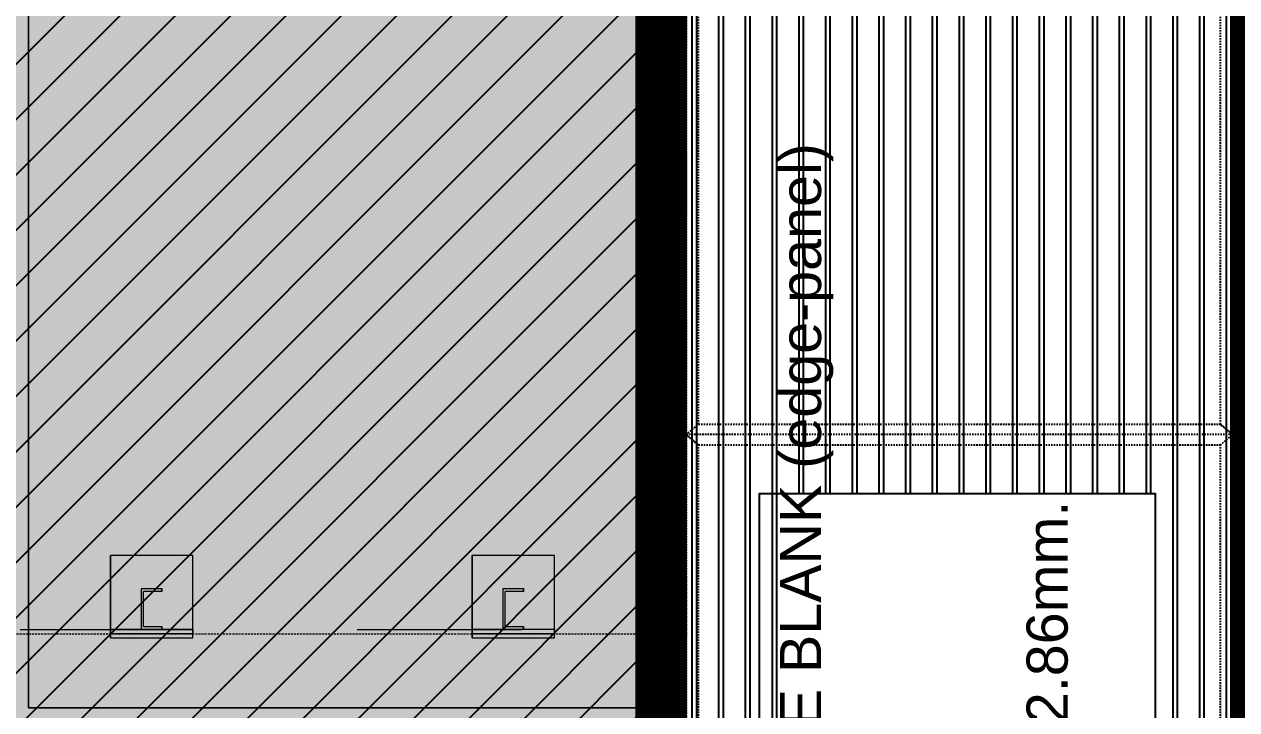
# Model space of a CAD drawing. Header units: millimetres. Extents: x 652937 to 1670132, y 1473552 to 2851037.
# Drawn here: x 835224 to 838174, y 1523605 to 1525273 of the extents above; entities that cross this region are included whole.
import ezdxf
from ezdxf.xclip import XClip

# ---------------------------------------------------------------- set-up
doc = ezdxf.new("R2010")
doc.units = ezdxf.units.MM
doc.header["$XCLIPFRAME"] = 0
for name, pattern in [('HIDDEN', [0.375, 0.25, -0.125]), ('TA_HL_001.00000', [6.5, 3.55, -2.95]), ('XKITLINE00', [0]), ('XKITLINE02', [4, 2, -2])]:
    doc.linetypes.add(name, pattern=pattern)
doc.layers.add('000 - 0_HIDE_OBJ_FRAMING_DEF_SUB', color=1, linetype='Continuous', plot=False)
doc.layers.add('000 - ESTIMATE_ASPG_WIPEOUT_', color=250, linetype='Continuous', plot=False)
for name, color, linetype in [('000 - CONCRETE_COL_WIPEOUT_', 250, 'Continuous'), ('000 - CONCRETE_WALL_MAIN_COLOR_2', 1, 'Continuous'), ('000 - H A T C H', 9, 'Continuous'), ('010 - ASPG_EXTR_MAIN_COLOR_2', 2, 'Continuous'), ('010 - ASPG_EXTR_WIPEOUT_', 250, 'Continuous'), ('010 - ASPG_FRAMING_MAIN_COLOR_1', 3, 'Continuous'), ('010 - ASPG_FRAMING_SUB_COLOR_2', 1, 'Continuous'), ('010 - ASPG_FRAMING_SUB_COLOR_3', 251, 'Continuous')]:
    doc.layers.add(name, color=color, linetype=linetype)
for name, color, linetype, true_color, plot in [('000 - ESTIMATE_ASPG_MAIN_COLOR_6', 6, 'Continuous', 0xff00ff, False), ('000 - ESTIMATE_ASPG_TEXT_COLOR_1', 1, 'Continuous', 0xff0000, False), ('000_AREA_ASPG_AREA_HATCH_', 7, 'Continuous', 0xff8700, False), ('000_AREA_ASPG_AREA_MAIN_COLOR_1', 7, 'Continuous', 0xff8700, False)]:
    doc.layers.add(name, color=color, linetype=linetype, true_color=true_color, plot=plot)
for name, color, linetype, lineweight in [('A-230-M_FLOOR', 2, 'Continuous', 25), ('Bolt', 7, 'Continuous', 0), ('Part', 2, 'Continuous', 0), ('S-GRID', 1, 'Continuous', 9), ('Vertical Circulation', 7, 'Continuous', 9)]:
    doc.layers.add(name, color=color, linetype=linetype, lineweight=lineweight)
doc.styles.add('_Arial', font='arial.ttf')

# ---------------------------------------------------------------- blocks, each defined once
blk = doc.blocks.new('GM_Louver Grill Vertical Z1 - Z Profile-20321545-ENT 3 ELE-4 Sheet')
at = {"layer": '000 - 0_HIDE_OBJ_FRAMING_DEF_SUB'}
blk.add_line((197327.3, 105550), (197327.3, 114870), dxfattribs=at)
blk = doc.blocks.new('E4')
at = {"layer": '000 - 0_HIDE_OBJ_FRAMING_DEF_SUB'}
for p, q in [((-1549352.3, 105550), (-1549352.3, 114870)), ((-1547952.3, 114870), (-1547952.3, 105550))]:
    blk.add_line(p, q, dxfattribs=at)
blk.add_lwpolyline([(-1549402.3, 114870), (-1547902.3, 114870), (-1547902.3, 105550), (-1549402.3, 105550)], close=True, dxfattribs=at)
at = {"layer": '000 - 0_HIDE_OBJ_FRAMING_DEF_SUB', "color": 8}
for p in [(-1746604.7, 0), (-1746529.7, 0), (-1746454.7, 0), (-1746379.7, 0), (-1746304.7, 0), (-1746229.7, 0), (-1746154.7, 0), (-1746079.7, 0), (-1746004.7, 0), (-1745929.7, 0), (-1745854.7, 0), (-1745779.7, 0), (-1745704.7, 0), (-1745629.7, 0), (-1745554.7, 0), (-1745479.7, 0), (-1745404.7, 0), (-1745329.7, 0)]:
    blk.add_blockref('GM_Louver Grill Vertical Z1 - Z Profile-20321545-ENT 3 ELE-4 Sheet', p, dxfattribs=at)
blk = doc.blocks.new('*A3459102')
at = {"layer": 'Part', "linetype": 'XKITLINE00', "lineweight": 0}
for p, q in [((616.947211, 135.830227), (616.947209, 135.830227)), ((616.947209, 135.830227), (619.147209, 135.830227)), ((616.947209, 135.730227), (616.947209, 135.830227)), ((616.947211, 135.730227), (616.947209, 135.730227)), ((616.947209, 135.730227), (619.147209, 135.730227)), ((619.147211, 135.830227), (619.147209, 135.830227)), ((619.147209, 135.730227), (619.147209, 135.830227)), ((619.147211, 135.730227), (619.147209, 135.730227))]:
    blk.add_line(p, q, dxfattribs=at)
at = {"layer": 'Part', "linetype": 'XKITLINE02', "lineweight": 0}
for p, q in [((616.947211, 135.830227), (616.947211, 135.730227)), ((619.147209, 135.830227), (619.147211, 135.830227)), ((619.147209, 135.730227), (619.147211, 135.730227)), ((619.147211, 135.830227), (619.147211, 135.730227))]:
    blk.add_line(p, q, dxfattribs=at)
blk = doc.blocks.new('*A3460103')
at = {"layer": 'Part', "linetype": 'XKITLINE02', "lineweight": 0}
for p, q in [((618.12721, 136.430227), (618.077209, 136.430227)), ((618.077209, 136.430227), (618.077209, 135.930227)), ((618.127209, 135.930227), (618.127209, 136.430227)), ((618.077209, 135.830227), (618.67721, 135.830227)), ((618.67721, 135.830227), (618.67721, 135.880227))]:
    blk.add_line(p, q, dxfattribs=at)
at = {"layer": 'Part', "linetype": 'XKITLINE00', "lineweight": 0}
for p, q in [((618.077209, 135.930227), (618.077209, 135.830227)), ((618.127209, 135.930227), (618.127209, 135.880227)), ((618.677209, 135.880227), (618.127209, 135.880227)), ((618.677209, 135.830227), (618.677209, 135.880227))]:
    blk.add_line(p, q, dxfattribs=at)
blk = doc.blocks.new('*A3461104')
at = {"layer": 'Part', "linetype": 'XKITLINE00', "lineweight": 0}
for p, q in [((616.747209, 135.530227), (616.947209, 135.730227)), ((616.947209, 135.730227), (616.947211, 135.730227)), ((619.177211, 135.730227), (616.947209, 135.730227)), ((619.347209, 135.530227), (619.177209, 135.730227))]:
    blk.add_line(p, q, dxfattribs=at)
at = {"layer": 'Part', "linetype": 'XKITLINE02', "lineweight": 0}
for p, q in [((616.747211, 135.530227), (616.947211, 135.730227)), ((619.347211, 135.530227), (619.177211, 135.730227)), ((616.747209, 135.530227), (619.347211, 135.530227))]:
    blk.add_line(p, q, dxfattribs=at)
blk = doc.blocks.new('*A3462105')
at = {"layer": 'Bolt', "linetype": 'XKITLINE02', "lineweight": 0}
for p, q in [((618.20641, 136.130227), (617.77721, 136.130227)), ((618.07721, 136.200227), (618.01721, 136.200227)), ((618.07721, 136.060227), (618.01721, 136.060227)), ((618.12721, 136.300227), (618.07721, 136.300227)), ((618.12721, 135.960227), (618.07721, 135.960227))]:
    blk.add_line(p, q, dxfattribs=at)
blk = doc.blocks.new('*A3463106')
at = {"layer": 'Bolt'}
for points in [[(617.217, 135.83), (617.217, 135.73), (617.077, 135.73), (617.077, 135.83)], [(619.017, 135.83), (619.017, 135.73), (618.877, 135.73), (618.877, 135.83)]]:
    blk.add_hatch(color=256, dxfattribs=at).paths.add_polyline_path(points, flags=17)
at = {"layer": 'Bolt', "linetype": 'XKITLINE00', "lineweight": 0}
for p, q in [((617.077, 135.83), (617.077, 135.73)), ((617.147, 135.83), (617.147, 135.73)), ((617.217, 135.83), (617.217, 135.73)), ((618.877, 135.83), (618.877, 135.73)), ((618.947, 135.83), (618.947, 135.73)), ((619.017, 135.83), (619.017, 135.73))]:
    blk.add_line(p, q, dxfattribs=at)
blk = doc.blocks.new('*A3522107')
at = {"layer": 'Part', "linetype": 'XKITLINE00', "lineweight": 0}
for p, q in [((618.017208, 147.820227), (618.077208, 147.820227)), ((618.017208, 147.520227), (618.017208, 147.820227)), ((618.077209, 147.820227), (618.077208, 147.820227)), ((618.077208, 147.820227), (618.077208, 147.520227)), ((618.077208, 147.520227), (618.017208, 147.520227)), ((618.017209, 146.820227), (618.017208, 147.520227)), ((618.077208, 147.520227), (618.077209, 146.820227)), ((618.077209, 146.820227), (618.017209, 146.820227))]:
    blk.add_line(p, q, dxfattribs=at)
at = {"layer": 'Part', "linetype": 'XKITLINE02', "lineweight": 0}
for p, q in [((618.017209, 146.820227), (618.017209, 147.820227)), ((618.077208, 147.820227), (618.077209, 147.820227)), ((618.077209, 146.820227), (618.077209, 147.820227))]:
    blk.add_line(p, q, dxfattribs=at)
blk = doc.blocks.new('*A3523108')
at = {"layer": 'Part', "linetype": 'XKITLINE00', "lineweight": 0}
for p, q in [((617.547208, 147.820227), (617.547208, 147.880227)), ((618.547208, 147.820227), (617.547208, 147.820227)), ((618.547208, 147.820227), (618.547208, 147.880227)), ((618.547209, 147.820227), (618.547208, 147.820227))]:
    blk.add_line(p, q, dxfattribs=at)
at = {"layer": 'Part', "linetype": 'XKITLINE02', "lineweight": 0}
for p, q in [((617.547208, 147.880227), (617.547209, 147.880227)), ((617.547208, 147.880227), (618.547209, 147.880227)), ((617.547209, 147.880227), (617.547209, 147.820227)), ((618.547208, 147.820227), (618.547209, 147.820227)), ((618.547209, 147.820227), (618.547209, 147.880227))]:
    blk.add_line(p, q, dxfattribs=at)
blk = doc.blocks.new('*A3524109')
at = {"layer": 'Bolt'}
for points in [[(617.677, 147.88), (617.677, 147.94), (617.817, 147.94), (617.817, 147.88)], [(617.677, 147.82), (617.677, 147.88), (617.817, 147.88), (617.817, 147.82)], [(618.277, 147.88), (618.277, 147.94), (618.417, 147.94), (618.417, 147.88)], [(618.277, 147.82), (618.277, 147.88), (618.417, 147.88), (618.417, 147.82)]]:
    blk.add_hatch(color=256, dxfattribs=at).paths.add_polyline_path(points, flags=17)
at = {"layer": 'Bolt', "linetype": 'XKITLINE00', "lineweight": 0}
for p, q in [((617.747, 147.741), (617.747, 148.17)), ((618.347, 147.741), (618.347, 148.17)), ((617.677, 147.88), (617.677, 147.94)), ((617.677, 147.82), (617.677, 147.88)), ((617.817, 147.88), (617.817, 147.94)), ((617.817, 147.82), (617.817, 147.88)), ((618.277, 147.88), (618.277, 147.94)), ((618.277, 147.82), (618.277, 147.88)), ((618.417, 147.88), (618.417, 147.94)), ((618.417, 147.82), (618.417, 147.88))]:
    blk.add_line(p, q, dxfattribs=at)
blk = doc.blocks.new('15')
at = {"layer": 'Part', "color": 253, "linetype": 'XKITLINE00', "lineweight": 0}
blk.add_lwpolyline([(663601.1229, 1524508.0262), (663601.1229, 1524504.6962), (663599.6429, 1524504.6962), (663599.6429, 1524508.0262)], close=True, dxfattribs=at)
blk = doc.blocks.new('W-1-PP18-ST_ENT3_REV02_20260413-214324_PP18_ENT3_SE_ELE4-1')
at = {"layer": 'A-230-M_FLOOR', "color": 4, "lineweight": 9}
blk.add_lwpolyline([(15305, 103500), (15305, 114420)], dxfattribs=at)
at = {"layer": 'Part', "linetype": 'XKITLINE02', "lineweight": 0}
for p, q in [((14340.7, 113780), (14340.7, 111760)), ((14340.7, 113780), (14340.7, 111760)), ((14346.7, 113780), (14346.7, 111760)), ((14346.7, 113780), (14346.7, 111760)), ((15000.9, 113780), (15000.9, 111760)), ((15000.9, 113780), (15000.9, 111760)), ((15006.9, 113780), (15006.9, 111760)), ((15006.9, 113780), (15006.9, 111760)), ((14393.7, 111760), (14393.7, 111760)), ((14393.7, 111760), (14393.7, 111760)), ((15053.9, 111760), (15053.9, 111760)), ((15053.9, 111760), (15053.9, 111760))]:
    blk.add_line(p, q, dxfattribs=at)
at = {"layer": 'Part', "color": 1, "linetype": 'HIDDEN', "lineweight": 0, "ltscale": 20}
blk.add_line((11575, 111720), (14053.9, 111720), dxfattribs=at)
at = {"layer": 'Part', "color": 1, "lineweight": 0, "ltscale": 20}
blk.add_line((14053.9, 111720), (15305, 111720), dxfattribs=at)
at = {"layer": 'Part', "linetype": 'XKITLINE00', "lineweight": 0}
for points in [[(14393.7, 111760), (14393.7, 113780), (14293.7, 113780), (14293.7, 111760)], [(15053.9, 111760), (15053.9, 113780), (14953.9, 113780), (14953.9, 111760)], [(14063.7, 113045), (15280, 113045), (15280, 112980), (14063.7, 112980)]]:
    blk.add_lwpolyline(points, close=True, dxfattribs=at)
at = {"layer": 'S-GRID', "color": 2, "linetype": 'HIDDEN', "ltscale": 10}
blk.add_line((14063.7, 112986), (15280, 112986), dxfattribs=at)
blk.add_blockref('E4', (1563456.2, 0))
at = {"lineweight": 0, "xscale": 100, "yscale": 100, "zscale": 100}
for name, p in [('*A3524109', (-47461, 98192)), ('*A3524109', (-46799.1, 98192)), ('*A3523108', (-47461, 98192)), ('*A3522107', (-47461, 98192)), ('*A3523108', (-46799.1, 98192)), ('*A3522107', (-46799.1, 98192)), ('*A3462105', (-47461, 98167)), ('*A3460103', (-47461, 98167)), ('*A3462105', (-46800.9, 98167)), ('*A3460103', (-46800.9, 98167)), ('*A3461104', (-47461, 98167)), ('*A3459102', (-47461, 98167)), ('*A3463106', (-47461, 98167)), ('*A3461104', (-46800.9, 98167)), ('*A3459102', (-46800.9, 98167)), ('*A3463106', (-46800.9, 98167))]:
    blk.add_blockref(name, p, dxfattribs=at)
at = {"layer": 'Vertical Circulation', "color": 4, "xscale": 1000, "yscale": 1000, "zscale": 1000}
blk.add_blockref('15', (-663587079.2, -1524393156.2), dxfattribs=at)
blk = doc.blocks.new('*A40304554')
at = {"layer": 'Part', "linetype": 'XKITLINE00', "lineweight": 0}
for p, q in [((74.365186, -62.370099), (74.365186, -79.020099)), ((81.765186, -79.020099), (81.765186, -62.370099)), ((81.765336, -79.020099), (81.765336, -62.370099)), ((74.365186, -79.020099), (81.765336, -79.020099))]:
    blk.add_line(p, q, dxfattribs=at)
at = {"layer": 'Part', "linetype": 'XKITLINE02', "lineweight": 0}
for p, q in [((74.365336, -79.020099), (74.365336, -62.370099)), ((74.365186, -79.020099), (74.365336, -79.020099))]:
    blk.add_line(p, q, dxfattribs=at)
blk = doc.blocks.new('*A44795003')
at = {"layer": 'Part', "linetype": 'XKITLINE00', "lineweight": 0}
for p, q in [((74.265361, -78.070099), (74.365186, -78.070099)), ((81.765361, -78.070099), (88.071911, -78.070099)), ((88.071911, -78.070099), (88.071911, -80.070099))]:
    blk.add_line(p, q, dxfattribs=at)
at = {"layer": 'Part', "linetype": 'XKITLINE02', "lineweight": 0}
for p, q in [((74.365186, -78.070099), (81.765361, -78.070099)), ((88.072162, -78.070099), (88.071911, -78.070099)), ((88.072162, -80.070099), (88.072162, -78.070099))]:
    blk.add_line(p, q, dxfattribs=at)
blk = doc.blocks.new('*A47385262')
at = {"layer": 'Part', "linetype": 'XKITLINE00', "lineweight": 0}
for p, q in [((82.715516, -77.920099), (83.815626, -77.920099)), ((82.715516, -77.970099), (82.715516, -77.920099)), ((83.815516, -77.970099), (82.715516, -77.970099)), ((83.815516, -77.970099), (83.815516, -77.920099)), ((83.815626, -77.920099), (83.815626, -77.970099))]:
    blk.add_line(p, q, dxfattribs=at)
at = {"layer": 'Part', "linetype": 'XKITLINE02', "lineweight": 0}
for p, q in [((82.715626, -77.970099), (82.715626, -77.920099)), ((83.815626, -77.970099), (83.815516, -77.970099)), ((83.815626, -77.970099), (83.815516, -77.970099))]:
    blk.add_line(p, q, dxfattribs=at)
blk = doc.blocks.new('*A47395263')
at = {"layer": 'Part', "linetype": 'XKITLINE02', "lineweight": 0}
for p, q in [((83.250601, -77.620099), (83.225541, -77.620099)), ((83.225541, -77.620099), (83.225541, -77.870099)), ((83.225601, -77.895099), (83.225601, -77.620099)), ((83.250541, -77.620099), (83.250541, -77.870099)), ((83.250601, -77.620099), (83.250601, -77.870099)), ((82.950541, -77.920099), (83.250601, -77.920099)), ((82.950601, -77.895099), (82.950601, -77.920099)), ((83.225541, -77.895099), (83.225601, -77.895099)), ((83.225541, -77.895099), (83.225601, -77.895099))]:
    blk.add_line(p, q, dxfattribs=at)
at = {"layer": 'Part', "linetype": 'XKITLINE00', "lineweight": 0}
for p, q in [((83.225541, -77.870099), (83.225541, -77.895099)), ((83.250541, -77.870099), (83.250541, -77.920099)), ((83.250601, -77.870099), (83.250601, -77.920099)), ((82.950541, -77.895099), (82.950541, -77.920099)), ((82.950541, -77.895099), (83.225541, -77.895099))]:
    blk.add_line(p, q, dxfattribs=at)
blk = doc.blocks.new('*A47405264')
at = {"layer": 'Part', "linetype": 'XKITLINE00', "lineweight": 0}
for p, q in [((82.615496, -78.070099), (82.715516, -77.970099)), ((82.715516, -77.970099), (83.815516, -77.970099)), ((83.815516, -77.970099), (83.915496, -78.070099)), ((83.815626, -77.970099), (83.915646, -78.070099))]:
    blk.add_line(p, q, dxfattribs=at)
at = {"layer": 'Part', "linetype": 'XKITLINE02', "lineweight": 0}
for p, q in [((82.715626, -77.970099), (82.615646, -78.070099)), ((82.715516, -77.970099), (82.715626, -77.970099)), ((83.815516, -77.970099), (83.815626, -77.970099)), ((83.815626, -77.970099), (83.815516, -77.970099)), ((83.915646, -78.070099), (82.615496, -78.070099)), ((83.915646, -78.070099), (83.915496, -78.070099))]:
    blk.add_line(p, q, dxfattribs=at)
blk = doc.blocks.new('*A47415265')
at = {"layer": 'Bolt'}
for points in [[(82.831, -77.97), (82.831, -77.92), (82.901, -77.92), (82.901, -77.97)], [(83.631, -77.97), (83.631, -77.92), (83.701, -77.92), (83.701, -77.97)]]:
    blk.add_hatch(color=256, dxfattribs=at).paths.add_polyline_path(points, flags=17)
at = {"layer": 'Bolt', "linetype": 'XKITLINE00', "lineweight": 0}
for p, q in [((82.831, -77.97), (82.831, -77.92)), ((82.866, -77.97), (82.866, -77.92)), ((82.901, -77.97), (82.901, -77.92)), ((83.631, -77.97), (83.631, -77.92)), ((83.666, -77.97), (83.666, -77.92)), ((83.701, -77.97), (83.701, -77.92))]:
    blk.add_line(p, q, dxfattribs=at)
blk = doc.blocks.new('*A47545278')
at = {"layer": 'Part', "linetype": 'XKITLINE00', "lineweight": 0}
for p, q in [((86.321896, -71.825099), (86.321896, -71.795099)), ((86.822016, -71.825099), (86.321896, -71.825099)), ((86.821896, -71.825099), (86.821896, -71.795099)), ((86.822016, -71.825099), (86.821896, -71.825099)), ((86.822016, -71.795099), (86.822016, -71.825099))]:
    blk.add_line(p, q, dxfattribs=at)
at = {"layer": 'Part', "linetype": 'XKITLINE02', "lineweight": 0}
for p, q in [((86.822016, -71.795099), (86.321896, -71.795099)), ((86.322016, -71.825099), (86.322016, -71.795099)), ((86.821896, -71.795099), (86.822016, -71.795099))]:
    blk.add_line(p, q, dxfattribs=at)
blk = doc.blocks.new('*A47555279')
at = {"layer": 'Bolt'}
for points in [[(86.457, -71.765), (86.457, -71.795), (86.387, -71.795), (86.387, -71.765)], [(86.457, -71.795), (86.457, -71.825), (86.387, -71.825), (86.387, -71.795)], [(86.757, -71.765), (86.757, -71.795), (86.687, -71.795), (86.687, -71.765)], [(86.757, -71.795), (86.757, -71.825), (86.687, -71.825), (86.687, -71.795)]]:
    blk.add_hatch(color=256, dxfattribs=at).paths.add_polyline_path(points, flags=17)
at = {"layer": 'Bolt', "linetype": 'XKITLINE00', "lineweight": 0}
for p, q in [((86.422, -71.865), (86.422, -71.65)), ((86.722, -71.865), (86.722, -71.65)), ((86.387, -71.795), (86.387, -71.765)), ((86.387, -71.825), (86.387, -71.795)), ((86.457, -71.795), (86.457, -71.765)), ((86.457, -71.825), (86.457, -71.795)), ((86.687, -71.795), (86.687, -71.765)), ((86.687, -71.825), (86.687, -71.795)), ((86.757, -71.795), (86.757, -71.765)), ((86.757, -71.825), (86.757, -71.795))]:
    blk.add_line(p, q, dxfattribs=at)
blk = doc.blocks.new('*A47615285')
at = {"layer": 'Part', "linetype": 'XKITLINE00', "lineweight": 0}
for p, q in [((81.890342, -71.470099), (87.946971, -71.470099)), ((81.890342, -71.470099), (81.890342, -71.795099)), ((87.946977, -71.470099), (87.946971, -71.470099)), ((87.946971, -71.470099), (87.946971, -71.795099)), ((87.947071, -71.470099), (87.947064, -71.470099)), ((87.947064, -71.470099), (87.947064, -71.765099)), ((81.890342, -71.795099), (87.946971, -71.795099)), ((87.947071, -71.765099), (87.947071, -71.795099))]:
    blk.add_line(p, q, dxfattribs=at)
at = {"layer": 'Part', "linetype": 'XKITLINE02', "lineweight": 0}
for p, q in [((81.890348, -71.765099), (81.890348, -71.470099)), ((81.890435, -71.765099), (81.890435, -71.470099)), ((81.890442, -71.795099), (81.890442, -71.470099)), ((87.946971, -71.470099), (87.947071, -71.470099)), ((87.946977, -71.765099), (87.946977, -71.470099)), ((87.947071, -71.470099), (87.947071, -71.765099)), ((81.890348, -71.765099), (87.947064, -71.765099)), ((87.946971, -71.795099), (87.947071, -71.795099)), ((87.946971, -71.795099), (87.947071, -71.795099)), ((87.947064, -71.765099), (87.946977, -71.765099))]:
    blk.add_line(p, q, dxfattribs=at)
blk = doc.blocks.new('*A47625286')
at = {"layer": 'Part', "linetype": 'XKITLINE00', "lineweight": 0}
for p, q in [((83.015396, -71.825099), (83.015396, -71.795099)), ((83.515516, -71.825099), (83.015396, -71.825099)), ((83.515396, -71.825099), (83.515396, -71.795099)), ((83.515516, -71.825099), (83.515396, -71.825099)), ((83.515516, -71.795099), (83.515516, -71.825099))]:
    blk.add_line(p, q, dxfattribs=at)
at = {"layer": 'Part', "linetype": 'XKITLINE02', "lineweight": 0}
for p, q in [((83.515516, -71.795099), (83.015396, -71.795099)), ((83.015516, -71.825099), (83.015516, -71.795099)), ((83.515396, -71.795099), (83.515516, -71.795099))]:
    blk.add_line(p, q, dxfattribs=at)
blk = doc.blocks.new('*A47635287')
at = {"layer": 'Bolt'}
for points in [[(83.15, -71.765), (83.15, -71.795), (83.08, -71.795), (83.08, -71.765)], [(83.15, -71.795), (83.15, -71.825), (83.08, -71.825), (83.08, -71.795)], [(83.45, -71.765), (83.45, -71.795), (83.38, -71.795), (83.38, -71.765)], [(83.45, -71.795), (83.45, -71.825), (83.38, -71.825), (83.38, -71.795)]]:
    blk.add_hatch(color=256, dxfattribs=at).paths.add_polyline_path(points, flags=17)
at = {"layer": 'Bolt', "linetype": 'XKITLINE00', "lineweight": 0}
for p, q in [((83.115, -71.865), (83.115, -71.65)), ((83.415, -71.865), (83.415, -71.65)), ((83.08, -71.795), (83.08, -71.765)), ((83.08, -71.825), (83.08, -71.795)), ((83.15, -71.795), (83.15, -71.765)), ((83.15, -71.825), (83.15, -71.795)), ((83.38, -71.795), (83.38, -71.765)), ((83.38, -71.825), (83.38, -71.795)), ((83.45, -71.795), (83.45, -71.765)), ((83.45, -71.825), (83.45, -71.795))]:
    blk.add_line(p, q, dxfattribs=at)
blk = doc.blocks.new('*A47705294')
at = {"layer": 'Part', "linetype": 'XKITLINE02', "lineweight": 0}
for p, q in [((76.365368, -77.170099), (75.365357, -77.170099)), ((75.365357, -77.170099), (75.365357, -78.170099)), ((75.365368, -78.170099), (75.365368, -77.170099)), ((76.365357, -78.170099), (76.365357, -77.170099)), ((76.365368, -78.170099), (76.365368, -77.170099)), ((75.365357, -78.170099), (76.365368, -78.170099))]:
    blk.add_line(p, q, dxfattribs=at)
blk = doc.blocks.new('*A47715295')
at = {"layer": 'Part', "linetype": 'XKITLINE02', "lineweight": 0}
for p, q in [((76.365609, -78.070099), (75.365409, -78.070099)), ((75.365409, -78.120099), (75.365409, -78.070099)), ((76.365609, -78.120099), (75.365409, -78.120099)), ((75.365609, -78.120099), (75.365609, -78.070099)), ((76.365409, -78.070099), (76.365609, -78.070099)), ((76.365409, -78.120099), (76.365409, -78.070099)), ((76.365609, -78.120099), (76.365409, -78.120099)), ((76.365609, -78.070099), (76.365609, -78.120099))]:
    blk.add_line(p, q, dxfattribs=at)
blk = doc.blocks.new('*A47725296')
at = {"layer": 'Part', "linetype": 'XKITLINE02', "lineweight": 0}
for p, q in [((75.740384, -77.570099), (75.990524, -77.570099)), ((75.740384, -78.070099), (75.740384, -77.570099)), ((75.740524, -78.070099), (75.740524, -77.570099)), ((75.990384, -77.607599), (75.990384, -77.570099)), ((75.990524, -77.570099), (75.990524, -77.607599)), ((75.990524, -77.607599), (75.765384, -77.607599)), ((75.765384, -78.032599), (75.765384, -77.607599)), ((75.765524, -78.032599), (75.765524, -77.607599)), ((75.765384, -78.032599), (75.990524, -78.032599)), ((75.990384, -78.070099), (75.990384, -78.032599)), ((75.990524, -78.032599), (75.990524, -78.070099)), ((75.990524, -78.070099), (75.740384, -78.070099))]:
    blk.add_line(p, q, dxfattribs=at)
blk = doc.blocks.new('*A48415365')
at = {"layer": 'Part', "linetype": 'XKITLINE02', "lineweight": 0}
for p, q in [((80.140384, -77.570099), (80.390524, -77.570099)), ((80.140384, -78.070099), (80.140384, -77.570099)), ((80.140524, -78.070099), (80.140524, -77.570099)), ((80.390384, -77.607599), (80.390384, -77.570099)), ((80.390524, -77.570099), (80.390524, -77.607599)), ((80.390524, -77.607599), (80.165384, -77.607599)), ((80.165384, -78.032599), (80.165384, -77.607599)), ((80.165524, -78.032599), (80.165524, -77.607599)), ((80.165384, -78.032599), (80.390524, -78.032599)), ((80.390384, -78.070099), (80.390384, -78.032599)), ((80.390524, -78.032599), (80.390524, -78.070099)), ((80.390524, -78.070099), (80.140384, -78.070099))]:
    blk.add_line(p, q, dxfattribs=at)
blk = doc.blocks.new('*A48425366')
at = {"layer": 'Part', "linetype": 'XKITLINE02', "lineweight": 0}
for p, q in [((80.765609, -78.070099), (79.765409, -78.070099)), ((79.765409, -78.120099), (79.765409, -78.070099)), ((80.765609, -78.120099), (79.765409, -78.120099)), ((79.765609, -78.120099), (79.765609, -78.070099)), ((80.765409, -78.070099), (80.765609, -78.070099)), ((80.765409, -78.120099), (80.765409, -78.070099)), ((80.765609, -78.120099), (80.765409, -78.120099)), ((80.765609, -78.070099), (80.765609, -78.120099))]:
    blk.add_line(p, q, dxfattribs=at)
blk = doc.blocks.new('*A48435367')
at = {"layer": 'Part', "linetype": 'XKITLINE02', "lineweight": 0}
for p, q in [((80.765368, -77.170099), (79.765356, -77.170099)), ((79.765356, -77.170099), (79.765356, -78.170099)), ((79.765368, -78.170099), (79.765368, -77.170099)), ((80.765356, -78.170099), (80.765356, -77.170099)), ((80.765368, -78.170099), (80.765368, -77.170099)), ((79.765356, -78.170099), (80.765368, -78.170099))]:
    blk.add_line(p, q, dxfattribs=at)
blk = doc.blocks.new('*A49515475')
at = {"layer": 'Part', "linetype": 'XKITLINE00', "lineweight": 0}
blk.add_line((88.071891, -83.220099), (88.071891, -65.120099), dxfattribs=at)
at = {"layer": 'Part', "linetype": 'XKITLINE02', "lineweight": 0}
blk.add_line((88.072141, -83.220099), (88.072141, -65.120099), dxfattribs=at)
blk = doc.blocks.new('*A49535477')
at = {"layer": 'Part', "linetype": 'XKITLINE00', "lineweight": 0}
for p, q in [((86.322021, -67.820099), (86.322029, -67.820099)), ((86.322021, -67.820099), (86.322021, -71.470099)), ((86.322021, -67.820099), (86.822029, -67.820099)), ((86.822021, -67.820099), (86.822021, -71.470099)), ((86.822113, -67.820099), (86.822113, -71.470099)), ((86.822121, -67.820099), (86.822113, -67.820099)), ((86.322021, -71.825099), (86.322021, -77.870099)), ((86.822021, -71.795099), (86.822021, -77.870099)), ((86.822113, -71.795099), (86.822113, -77.870099)), ((86.322021, -77.870099), (86.322029, -77.870099)), ((86.322021, -77.870099), (86.822029, -77.870099)), ((86.822113, -77.870099), (86.822121, -77.870099))]:
    blk.add_line(p, q, dxfattribs=at)
at = {"layer": 'Part', "linetype": 'XKITLINE02', "lineweight": 0}
for p, q in [((86.322029, -67.820099), (86.322029, -77.870099)), ((86.322113, -77.870099), (86.322113, -67.820099)), ((86.322113, -67.820099), (86.322121, -67.820099)), ((86.322121, -77.870099), (86.322121, -67.820099)), ((86.557029, -67.820099), (86.557029, -77.870099)), ((86.557113, -67.820099), (86.557113, -77.870099)), ((86.587029, -67.820099), (86.587029, -77.870099)), ((86.587113, -67.820099), (86.587113, -77.870099)), ((86.822029, -67.820099), (86.822029, -77.870099)), ((86.822029, -67.820099), (86.822113, -67.820099)), ((86.822029, -67.820099), (86.822121, -67.820099)), ((86.822121, -77.870099), (86.822121, -67.820099)), ((86.322021, -71.470099), (86.322021, -71.825099)), ((86.822021, -71.470099), (86.822021, -71.795099)), ((86.822113, -71.470099), (86.822113, -71.795099)), ((86.322121, -77.870099), (86.322113, -77.870099)), ((86.822029, -77.870099), (86.822113, -77.870099)), ((86.822029, -77.870099), (86.822121, -77.870099))]:
    blk.add_line(p, q, dxfattribs=at)
blk = doc.blocks.new('*A49545478')
at = {"layer": 'Part', "linetype": 'XKITLINE00', "lineweight": 0}
for p, q in [((83.015521, -67.820099), (83.015529, -67.820099)), ((83.015521, -67.820099), (83.015521, -71.470099)), ((83.015521, -67.820099), (83.515529, -67.820099)), ((83.515521, -67.820099), (83.515521, -71.470099)), ((83.515613, -67.820099), (83.515613, -71.470099)), ((83.515621, -67.820099), (83.515613, -67.820099)), ((83.015521, -71.825099), (83.015521, -77.870099)), ((83.515521, -71.795099), (83.515521, -77.870099)), ((83.515613, -71.795099), (83.515613, -77.870099)), ((83.015521, -77.870099), (83.015529, -77.870099)), ((83.015521, -77.870099), (83.515529, -77.870099)), ((83.515613, -77.870099), (83.515621, -77.870099))]:
    blk.add_line(p, q, dxfattribs=at)
at = {"layer": 'Part', "linetype": 'XKITLINE02', "lineweight": 0}
for p, q in [((83.015529, -67.820099), (83.015529, -77.870099)), ((83.015613, -77.870099), (83.015613, -67.820099)), ((83.015613, -67.820099), (83.015621, -67.820099)), ((83.015621, -67.820099), (83.015621, -77.870099)), ((83.250529, -67.820099), (83.250529, -77.870099)), ((83.250613, -67.820099), (83.250613, -77.870099)), ((83.280529, -67.820099), (83.280529, -77.870099)), ((83.280613, -67.820099), (83.280613, -77.870099)), ((83.515529, -67.820099), (83.515529, -77.870099)), ((83.515529, -67.820099), (83.515613, -67.820099)), ((83.515529, -67.820099), (83.515621, -67.820099)), ((83.515621, -77.870099), (83.515621, -67.820099)), ((83.015521, -71.470099), (83.015521, -71.825099)), ((83.515521, -71.470099), (83.515521, -71.795099)), ((83.515613, -71.470099), (83.515613, -71.795099)), ((83.015621, -77.870099), (83.015613, -77.870099)), ((83.515529, -77.870099), (83.515613, -77.870099)), ((83.515529, -77.870099), (83.515621, -77.870099))]:
    blk.add_line(p, q, dxfattribs=at)
blk = doc.blocks.new('*A49595483')
at = {"layer": 'Part', "linetype": 'XKITLINE00', "lineweight": 0}
for p, q in [((86.556896, -71.975099), (86.556896, -71.825099)), ((86.556896, -71.825099), (86.586896, -71.825099)), ((86.586896, -71.975099), (86.586896, -71.825099)), ((86.587016, -72.325099), (86.587016, -71.825099)), ((86.556986, -72.325099), (86.556896, -71.975099)), ((86.556896, -71.975099), (86.586896, -71.975099)), ((86.586896, -71.975099), (86.586986, -72.325099)), ((86.557016, -72.325099), (86.556986, -72.325099)), ((86.556986, -72.325099), (86.587016, -72.325099))]:
    blk.add_line(p, q, dxfattribs=at)
at = {"layer": 'Part', "linetype": 'XKITLINE02', "lineweight": 0}
for p, q in [((86.556896, -71.825099), (86.557016, -71.825099)), ((86.557016, -71.825099), (86.557016, -72.325099)), ((86.586896, -71.825099), (86.587016, -71.825099)), ((86.587016, -71.825099), (86.586896, -71.825099))]:
    blk.add_line(p, q, dxfattribs=at)
blk = doc.blocks.new('*A49605484')
at = {"layer": 'Part', "linetype": 'XKITLINE00', "lineweight": 0}
for p, q in [((86.022016, -77.920099), (87.122126, -77.920099)), ((86.022016, -77.970099), (86.022016, -77.920099)), ((87.122016, -77.970099), (86.022016, -77.970099)), ((87.122016, -77.970099), (87.122016, -77.920099)), ((87.122126, -77.920099), (87.122126, -77.970099))]:
    blk.add_line(p, q, dxfattribs=at)
at = {"layer": 'Part', "linetype": 'XKITLINE02', "lineweight": 0}
for p, q in [((86.022126, -77.970099), (86.022126, -77.920099)), ((87.122126, -77.970099), (87.122016, -77.970099)), ((87.122126, -77.970099), (87.122016, -77.970099))]:
    blk.add_line(p, q, dxfattribs=at)
blk = doc.blocks.new('*A49615485')
at = {"layer": 'Part', "linetype": 'XKITLINE02', "lineweight": 0}
for p, q in [((86.557101, -77.620099), (86.532041, -77.620099)), ((86.532041, -77.620099), (86.532041, -77.870099)), ((86.532101, -77.895099), (86.532101, -77.620099)), ((86.557041, -77.620099), (86.557041, -77.870099)), ((86.557101, -77.620099), (86.557101, -77.870099)), ((86.257041, -77.920099), (86.557101, -77.920099)), ((86.257101, -77.895099), (86.257101, -77.920099)), ((86.532041, -77.895099), (86.532101, -77.895099)), ((86.532041, -77.895099), (86.532101, -77.895099))]:
    blk.add_line(p, q, dxfattribs=at)
at = {"layer": 'Part', "linetype": 'XKITLINE00', "lineweight": 0}
for p, q in [((86.532041, -77.870099), (86.532041, -77.895099)), ((86.557041, -77.870099), (86.557041, -77.920099)), ((86.557101, -77.870099), (86.557101, -77.920099)), ((86.257041, -77.895099), (86.257041, -77.920099)), ((86.257041, -77.895099), (86.532041, -77.895099))]:
    blk.add_line(p, q, dxfattribs=at)
blk = doc.blocks.new('*A49625486')
at = {"layer": 'Part', "linetype": 'XKITLINE00', "lineweight": 0}
for p, q in [((85.921996, -78.070099), (86.022016, -77.970099)), ((86.022016, -77.970099), (87.122016, -77.970099)), ((87.122016, -77.970099), (87.221996, -78.070099)), ((87.122126, -77.970099), (87.222146, -78.070099))]:
    blk.add_line(p, q, dxfattribs=at)
at = {"layer": 'Part', "linetype": 'XKITLINE02', "lineweight": 0}
for p, q in [((86.022126, -77.970099), (85.922146, -78.070099)), ((86.022016, -77.970099), (86.022126, -77.970099)), ((87.122016, -77.970099), (87.122126, -77.970099)), ((87.122126, -77.970099), (87.122016, -77.970099)), ((87.222146, -78.070099), (85.921996, -78.070099)), ((87.222146, -78.070099), (87.221996, -78.070099))]:
    blk.add_line(p, q, dxfattribs=at)
blk = doc.blocks.new('*A49635487')
at = {"layer": 'Bolt', "linetype": 'XKITLINE02', "lineweight": 0}
for p, q in [((86.557091, -77.710099), (86.532091, -77.710099)), ((86.587078, -77.710099), (86.557078, -77.710099)), ((86.626671, -77.745099), (86.412071, -77.745099)), ((86.557052, -77.780099), (86.532052, -77.780099)), ((86.587064, -77.780099), (86.557064, -77.780099))]:
    blk.add_line(p, q, dxfattribs=at)
blk = doc.blocks.new('*A49645488')
at = {"layer": 'Bolt'}
for points in [[(86.137, -77.97), (86.137, -77.92), (86.207, -77.92), (86.207, -77.97)], [(86.937, -77.97), (86.937, -77.92), (87.007, -77.92), (87.007, -77.97)]]:
    blk.add_hatch(color=256, dxfattribs=at).paths.add_polyline_path(points, flags=17)
at = {"layer": 'Bolt', "linetype": 'XKITLINE00', "lineweight": 0}
for p, q in [((86.137, -77.97), (86.137, -77.92)), ((86.172, -77.97), (86.172, -77.92)), ((86.207, -77.97), (86.207, -77.92)), ((86.937, -77.97), (86.937, -77.92)), ((86.972, -77.97), (86.972, -77.92)), ((87.007, -77.97), (87.007, -77.92))]:
    blk.add_line(p, q, dxfattribs=at)
blk = doc.blocks.new('*A49655489')
at = {"layer": 'Part', "linetype": 'XKITLINE00', "lineweight": 0}
for p, q in [((83.250396, -71.975099), (83.250396, -71.825099)), ((83.250396, -71.825099), (83.280396, -71.825099)), ((83.280396, -71.975099), (83.280396, -71.825099)), ((83.280516, -72.325099), (83.280516, -71.825099)), ((83.250486, -72.325099), (83.250396, -71.975099)), ((83.250396, -71.975099), (83.280396, -71.975099)), ((83.280396, -71.975099), (83.280486, -72.325099)), ((83.250516, -72.325099), (83.250486, -72.325099)), ((83.250486, -72.325099), (83.280516, -72.325099))]:
    blk.add_line(p, q, dxfattribs=at)
at = {"layer": 'Part', "linetype": 'XKITLINE02', "lineweight": 0}
for p, q in [((83.250396, -71.825099), (83.250516, -71.825099)), ((83.250516, -71.825099), (83.250516, -72.325099)), ((83.280396, -71.825099), (83.280516, -71.825099)), ((83.280516, -71.825099), (83.280396, -71.825099))]:
    blk.add_line(p, q, dxfattribs=at)
blk = doc.blocks.new('*A49665490')
at = {"layer": 'Bolt', "linetype": 'XKITLINE02', "lineweight": 0}
for p, q in [((83.250591, -77.710099), (83.225591, -77.710099)), ((83.280578, -77.710099), (83.250578, -77.710099)), ((83.320171, -77.745099), (83.105571, -77.745099)), ((83.250552, -77.780099), (83.225552, -77.780099)), ((83.280564, -77.780099), (83.250564, -77.780099))]:
    blk.add_line(p, q, dxfattribs=at)
blk = doc.blocks.new('W-1-PP18-ST_ENT3_REV02_20260413-214457_PP18_ENT3_SE_ELE4-2')
at = {"lineweight": 0, "xscale": 200, "yscale": 200, "zscale": 200}
for name in ['*A40304554', '*A49515475', '*A49545478', '*A49535477', '*A47615285', '*A47635287', '*A47555279', '*A47625286', '*A49655489', '*A47545278', '*A49595483', '*A47705294', '*A48435367', '*A47725296', '*A48415365', '*A47395263', '*A49615485', '*A49665490', '*A49635487', '*A47385262', '*A47415265', '*A49605484', '*A49645488', '*A44795003', '*A47715295', '*A48425366', '*A47405264', '*A49625486']:
    blk.add_blockref(name, (-2309.3778, 127344.0198), dxfattribs=at)
blk = doc.blocks.new('*U7583')
blk.add_wipeout([(3262.6, -11470), (3262.6, -12310), (3000, -12310), (3000, -8620), (0, -8620), (0, 0), (7480, 0), (7480, -9340), (13872, -9340), (13872, -12310), (4562.6, -12310), (4562.6, -11470)])
at = {"layer": '000 - H A T C H'}
h = blk.add_hatch(dxfattribs=at)
h.set_pattern_fill('AR-CONC', color=8, scale=0.05)
h.paths.add_polyline_path([(7480, 0), (0, 0), (0, -8620), (3000, -8620), (3000, -12310), (3262.6, -12310), (3262.6, -11470), (4562.6, -11470), (4562.6, -12310), (13872, -12310), (13872, -9340), (7480, -9340)])
at = {"layer": '000 - CONCRETE_COL_WIPEOUT_', "color": 0}
blk.add_lwpolyline([(3262.6, -11470), (3262.6, -12310), (3000, -12310), (3000, -8620), (0, -8620), (0, 0), (7480, 0), (7480, -9340), (13872, -9340), (13872, -12310), (4562.6, -12310), (4562.6, -11470)], close=True, dxfattribs=at)
blk = doc.blocks.new('A$Ccc5d2e7b')
at = {"layer": '000 - CONCRETE_WALL_MAIN_COLOR_2'}
blk.add_blockref('*U7583', (0, 0), dxfattribs=at)
at = {"layer": '000 - H A T C H'}
h = blk.add_hatch(dxfattribs=at)
h.set_pattern_fill('ANSI31', color=1, scale=30)
h.set_pattern_definition([(45, (-88709.82, -145266.49), (-67.35192, 67.35192), [])])
h.paths.add_polyline_path([(4562.6, -11470), (4562.6, -12310), (13872, -12310), (13872, -9340), (7480, -9340), (7480, 0), (0, 0), (0, -8620), (3000, -8620), (3000, -12310), (3262.6, -12310), (3262.6, -11470)])
at = {"color": 6}
blk.add_lwpolyline([(0, 0), (0, -8620), (3000, -8620), (3000, -12310), (3262.7, -12310), (3262.6, -11470), (4562.6, -11470), (4562.6, -12310), (13872, -12310), (13872, -9340), (7480, -9340), (7480, 0)], close=True, dxfattribs=at)
blk = doc.blocks.new('*U6723')
blk.add_wipeout([(50, 0), (1400, 0), (1400, 9330), (50, 9330)]).dxf.layer = '010 - ASPG_EXTR_WIPEOUT_'
at = {"layer": '010 - ASPG_EXTR_MAIN_COLOR_2'}
for points in [[(64.8, 0), (75, 0), (75, 9330), (64.8, 9330)], [(129.8, 0), (140, 0), (140, 9330), (129.8, 9330)], [(194.8, 0), (205, 0), (205, 9330), (194.8, 9330)], [(259.8, 0), (270, 0), (270, 9330), (259.8, 9330)], [(324.8, 0), (335, 0), (335, 9330), (324.8, 9330)], [(389.8, 0), (400, 0), (400, 9330), (389.8, 9330)], [(454.8, 0), (465, 0), (465, 9330), (454.8, 9330)], [(519.8, 0), (530, 0), (530, 9330), (519.8, 9330)], [(584.8, 0), (595, 0), (595, 9330), (584.8, 9330)], [(649.8, 0), (660, 0), (660, 9330), (649.8, 9330)], [(714.8, 0), (725, 0), (725, 9330), (714.8, 9330)], [(779.8, 0), (790, 0), (790, 9330), (779.8, 9330)], [(844.8, 0), (855, 0), (855, 9330), (844.8, 9330)], [(909.8, 0), (920, 0), (920, 9330), (909.8, 9330)], [(974.8, 0), (985, 0), (985, 9330), (974.8, 9330)], [(1039.8, 0), (1050, 0), (1050, 9330), (1039.8, 9330)], [(1104.8, 0), (1115, 0), (1115, 9330), (1104.8, 9330)], [(1169.8, 0), (1180, 0), (1180, 9330), (1169.8, 9330)], [(1234.8, 0), (1245, 0), (1245, 9330), (1234.8, 9330)], [(1299.8, 0), (1310, 0), (1310, 9330), (1299.8, 9330)], [(1364.8, 0), (1375, 0), (1375, 9330), (1364.8, 9330)]]:
    blk.add_lwpolyline(points, close=True, dxfattribs=at)
at = {"layer": '010 - ASPG_FRAMING_SUB_COLOR_2'}
blk.add_lwpolyline([(50, 0), (1400, 0), (1400, 9330), (50, 9330)], close=True, dxfattribs=at)
blk.add_wipeout([(1400, 0), (1500, 0), (1500, 9330), (1400, 9330)]).dxf.layer = '010 - ASPG_EXTR_WIPEOUT_'
at = {"layer": '010 - ASPG_FRAMING_MAIN_COLOR_1'}
for points in [[(1400, 0), (1410, 0), (1410, 9330), (1400, 9330)], [(1490, 0), (1500, 0), (1500, 9330), (1490, 9330)]]:
    blk.add_lwpolyline(points, close=True, dxfattribs=at)
at = {"layer": '010 - ASPG_FRAMING_SUB_COLOR_2'}
blk.add_lwpolyline([(1400, 0), (1500, 0), (1500, 9330), (1400, 9330)], close=True, dxfattribs=at)
blk = doc.blocks.new('*U8803')
at = {"layer": '010 - ASPG_FRAMING_SUB_COLOR_3', "linetype": 'ByBlock'}
for points in [[(0, 0), (0, 1330), (25, 1300), (25, 30), (0, 0)], [(1332.9, 1330), (0, 1330), (25, 1300), (1307.9, 1300)], [(1332.9, 0), (1332.9, 1330), (1307.9, 1300), (1307.9, 30), (1332.9, 0)], [(25, 30), (1307.9, 30), (1332.9, 0), (0, 0), (25, 30)]]:
    blk.add_lwpolyline(points, close=True, dxfattribs=at)
blk = doc.blocks.new('A$Cd3cf6656')
blk.add_wipeout([(-964.7, -457.4), (1855.6, -457.4), (1855.6, 457.4), (-964.7, 457.4)]).dxf.layer = '000 - ESTIMATE_ASPG_WIPEOUT_'
at = {"layer": '000 - ESTIMATE_ASPG_MAIN_COLOR_6'}
blk.add_lwpolyline([(-964.7, -457.4), (1855.6, -457.4), (1855.6, 507.4), (-964.7, 507.4)], close=True, dxfattribs=at)
at = {"layer": '000 - ESTIMATE_ASPG_TEXT_COLOR_1', "style": '_Arial'}
for tag, p in [('LV_TYPE_VAL', (138.1, 356.5)), ('LV_SIN-H_VAL', (138.1, 206.5)), ('LV_DOU-H_VAL', (138.1, 56.5)), ('V-TRIM_VAL', (138.1, -93.5)), ('FRAME_VAL', (138.1, -243.5)), ('FRAME_SET', (138.1, -393.5))]:
    blk.add_attdef(tag, p, '', height=100, dxfattribs=at)
blk = doc.blocks.new('*U8820')
at = {"layer": '000_AREA_ASPG_AREA_HATCH_', "transparency": 33554539}
h = blk.add_hatch(dxfattribs=at)
h.set_pattern_fill('ANSI31', color=256)
h.set_pattern_definition([(45, (-24.4354, 9304.1105), (-2.245064, 2.245064), [])])
h.paths.add_polyline_path([(-60, 0), (60, 0), (60, 9330), (-60, 9330)])
at = {"layer": '000_AREA_ASPG_AREA_MAIN_COLOR_1'}
blk.add_lwpolyline([(-60, 0), (60, 0), (60, 9330), (-60, 9330)], close=True, dxfattribs=at)

msp = doc.modelspace()

# ---------------------------------------------------------------- block references
at = {"color": 6}
msp.add_blockref('A$Ccc5d2e7b', (829234.2162, 1526940.4203), dxfattribs=at)

# ---------------------------------------------------------------- next in the draw order: block references
ref = msp.add_blockref('W-1-PP18-ST_ENT3_REV02_20260413-214324_PP18_ENT3_SE_ELE4-1', (822670.5264, 1412070.4203), dxfattribs=at)
XClip(ref).set_block_clipping_path([(-8921.6742467015, 100922), (26429.9241350386, 117178.2602934372)])

# ---------------------------------------------------------------- next in the draw order: block references
ref = msp.add_blockref('W-1-PP18-ST_ENT3_REV02_20260413-214457_PP18_ENT3_SE_ELE4-2', (822670.5264, 1412070.4203), dxfattribs=at)
XClip(ref).set_block_clipping_path([(-8921.6742467015, 100922), (26429.9241350386, 117178.2602934372)])

# ---------------------------------------------------------------- next in the draw order: block references
at = {"xscale": -1}
msp.add_blockref('*U6723', (838224.5264, 1517610.4203), dxfattribs=at)

# ---------------------------------------------------------------- next in the draw order: block references
for p in [(836774.5264, 1517610.4203), (838224.5264, 1517610.4203)]:
    msp.add_blockref('*U8820', p)
at = {"linetype": 'TA_HL_001.00000', "rotation": 90}
for p in [(838164.5264, 1524274.7061), (838164.5264, 1522941.8489)]:
    msp.add_blockref('*U8803', p, dxfattribs=at)

# ---------------------------------------------------------------- next in the draw order: block references
ref = msp.add_blockref('A$Cd3cf6656', (837519.5264, 1522275.4203), dxfattribs=dict(rotation=90))
ref.add_attrib('LV_TYPE_VAL', 'E4_PL_08_SINGLE BLANK (edge-panel)', (837163.0291, 1522413.4748), dxfattribs={"layer": '000 - ESTIMATE_ASPG_TEXT_COLOR_1', "height": 100, "rotation": 90, "style": '_Arial'})
ref.add_attrib('FRAME_VAL', '1330.00mm. x 1332.86mm.', (837763.0291, 1522413.4748), dxfattribs={"layer": '000 - ESTIMATE_ASPG_TEXT_COLOR_1', "height": 100, "rotation": 90, "style": '_Arial'})

doc.saveas('drawing.dxf')
